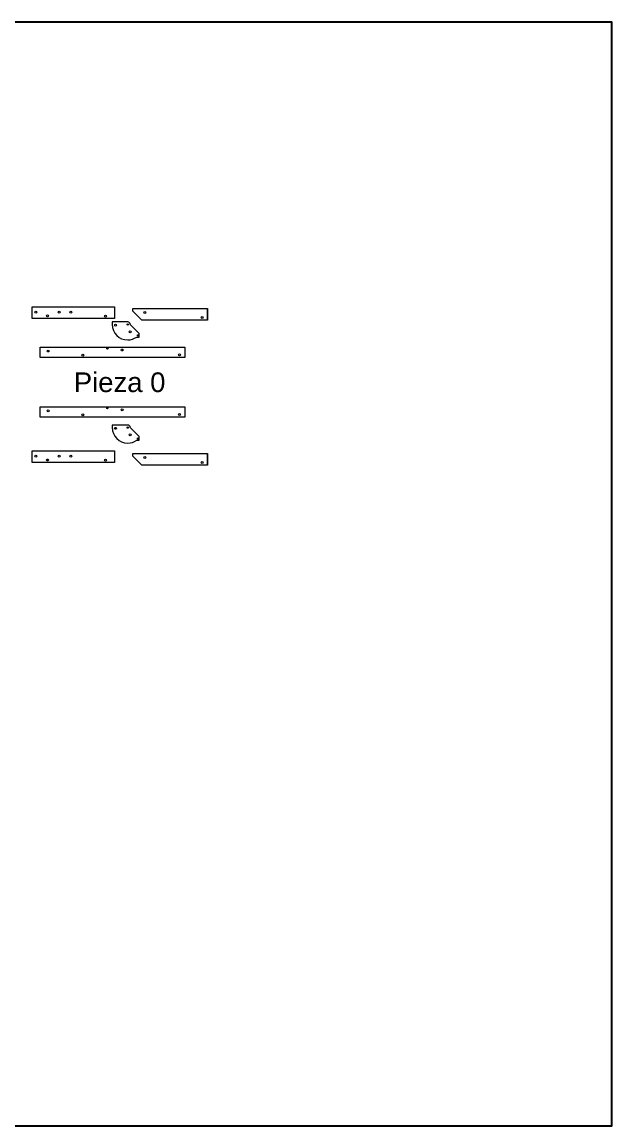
# Model space of a CAD drawing. Header units: millimetres. Extents: x -47944 to 26607, y -7127 to 10342.
# Drawn here: x -13729 to -10827, y -2751 to 2684 of the extents above; entities that cross this region are included whole.
import ezdxf

# ---------------------------------------------------------------- set-up
doc = ezdxf.new("R2010")
doc.units = ezdxf.units.MM
doc.header["$MEASUREMENT"] = 0
doc.layers.add('CORTE', color=5, linetype='Continuous', lineweight=0)
doc.layers.add('MARCADO DE PISTAS', color=1, linetype='Continuous', lineweight=0)
doc.layers.add('PREDETERMINADO', color=7, linetype='Continuous')

# ---------------------------------------------------------------- blocks, each defined once
blk = doc.blocks.new('BLOCK 277')
at = {"layer": 'CORTE', "color": 255, "lineweight": 5}
blk.add_lwpolyline([(11.829, 5.856), (11.2916, 5.856), (10.9931, 5.856), (10.9931, 5.9157), (11.2916, 5.9157), (11.829, 5.9157), (11.829, 5.856)], dxfattribs=at)
blk = doc.blocks.new('BLOCK 278')
at = {"layer": 'CORTE', "color": 255, "lineweight": 5}
blk.add_open_spline([(11.0438, 5.8933), (11.0438, 5.8964), (11.0413, 5.8989), (11.0382, 5.8989), (11.0351, 5.8989), (11.0326, 5.8964), (11.0326, 5.8933), (11.0326, 5.8902), (11.0351, 5.8877), (11.0382, 5.8877), (11.0413, 5.8877), (11.0438, 5.8902), (11.0438, 5.8933), (11.0438, 5.8933), (11.0438, 5.8933), (11.0438, 5.8933)], degree=3, knots=[0, 0, 0, 0, 1, 1, 1, 2, 2, 2, 3, 3, 3, 4, 4, 4, 5, 5, 5, 5], dxfattribs=at)
blk = doc.blocks.new('BLOCK 279')
at = {"layer": 'CORTE', "color": 255, "lineweight": 5}
blk.add_open_spline([(11.0438, 5.8933), (11.0438, 5.8964), (11.0413, 5.8989), (11.0382, 5.8989), (11.0351, 5.8989), (11.0326, 5.8964), (11.0326, 5.8933), (11.0326, 5.8902), (11.0351, 5.8877), (11.0382, 5.8877), (11.0413, 5.8877), (11.0438, 5.8902), (11.0438, 5.8933), (11.0438, 5.8933), (11.0438, 5.8933), (11.0438, 5.8933)], degree=3, knots=[0, 0, 0, 0, 1, 1, 1, 2, 2, 2, 3, 3, 3, 4, 4, 4, 5, 5, 5, 5], dxfattribs=at)
blk = doc.blocks.new('BLOCK 280')
at = {"layer": 'CORTE', "color": 255, "lineweight": 5}
blk.add_open_spline([(11.2443, 5.8693), (11.2443, 5.8724), (11.2418, 5.8749), (11.2387, 5.8749), (11.2356, 5.8749), (11.2331, 5.8724), (11.2331, 5.8693), (11.2331, 5.8662), (11.2356, 5.8637), (11.2387, 5.8637), (11.2418, 5.8637), (11.2443, 5.8662), (11.2443, 5.8693), (11.2443, 5.8693), (11.2443, 5.8693), (11.2443, 5.8693)], degree=3, knots=[0, 0, 0, 0, 1, 1, 1, 2, 2, 2, 3, 3, 3, 4, 4, 4, 5, 5, 5, 5], dxfattribs=at)
blk = doc.blocks.new('BLOCK 281')
at = {"layer": 'CORTE', "color": 255, "lineweight": 5}
blk.add_open_spline([(11.4719, 5.8992), (11.4719, 5.9023), (11.4694, 5.9048), (11.4663, 5.9048), (11.4632, 5.9048), (11.4607, 5.9023), (11.4607, 5.8992), (11.4607, 5.8961), (11.4632, 5.8936), (11.4663, 5.8936), (11.4694, 5.8936), (11.4719, 5.8961), (11.4719, 5.8992), (11.4719, 5.8992), (11.4719, 5.8992), (11.4719, 5.8992)], degree=3, knots=[0, 0, 0, 0, 1, 1, 1, 2, 2, 2, 3, 3, 3, 4, 4, 4, 5, 5, 5, 5], dxfattribs=at)
blk = doc.blocks.new('BLOCK 282')
at = {"layer": 'CORTE', "color": 255, "lineweight": 5}
blk.add_open_spline([(11.804, 5.8712), (11.804, 5.8743), (11.8015, 5.8768), (11.7985, 5.8768), (11.7954, 5.8768), (11.7928, 5.8743), (11.7928, 5.8712), (11.7928, 5.8681), (11.7954, 5.8656), (11.7985, 5.8656), (11.8015, 5.8656), (11.804, 5.8681), (11.804, 5.8712), (11.804, 5.8712), (11.804, 5.8712), (11.804, 5.8712)], degree=3, knots=[0, 0, 0, 0, 1, 1, 1, 2, 2, 2, 3, 3, 3, 4, 4, 4, 5, 5, 5, 5], dxfattribs=at)
blk = doc.blocks.new('BLOCK 283')
at = {"layer": 'CORTE', "color": 255, "lineweight": 5}
blk.add_open_spline([(11.3849, 5.9083), (11.3849, 5.9103), (11.3832, 5.912), (11.3812, 5.912), (11.3791, 5.912), (11.3775, 5.9103), (11.3775, 5.9083), (11.3775, 5.9062), (11.3791, 5.9045), (11.3812, 5.9045), (11.3832, 5.9045), (11.3849, 5.9062), (11.3849, 5.9083)], degree=3, knots=[0, 0, 0, 0, 1, 1, 1, 2, 2, 2, 3, 3, 3, 4, 4, 4, 4], dxfattribs=at)
blk = doc.blocks.new('BLOCK 276')
at = {"layer": 'CORTE'}
for name in ['BLOCK 277', 'BLOCK 278', 'BLOCK 279', 'BLOCK 283', 'BLOCK 281', 'BLOCK 282', 'BLOCK 280']:
    blk.add_blockref(name, (0, 0), dxfattribs=at)
blk = doc.blocks.new('BLOCK 269')
at = {"layer": 'CORTE', "color": 255, "lineweight": 5}
blk.add_open_spline([(11.0438, 6.2243), (11.0438, 6.2274), (11.0413, 6.2299), (11.0382, 6.2299), (11.0351, 6.2299), (11.0326, 6.2274), (11.0326, 6.2243), (11.0326, 6.2212), (11.0351, 6.2187), (11.0382, 6.2187), (11.0413, 6.2187), (11.0438, 6.2212), (11.0438, 6.2243), (11.0438, 6.2243), (11.0438, 6.2243), (11.0438, 6.2243)], degree=3, knots=[0, 0, 0, 0, 1, 1, 1, 2, 2, 2, 3, 3, 3, 4, 4, 4, 5, 5, 5, 5], dxfattribs=at)
blk = doc.blocks.new('BLOCK 270')
at = {"layer": 'CORTE', "color": 255, "lineweight": 5}
blk.add_open_spline([(11.0438, 6.2243), (11.0438, 6.2274), (11.0413, 6.2299), (11.0382, 6.2299), (11.0351, 6.2299), (11.0326, 6.2274), (11.0326, 6.2243), (11.0326, 6.2212), (11.0351, 6.2187), (11.0382, 6.2187), (11.0413, 6.2187), (11.0438, 6.2212), (11.0438, 6.2243), (11.0438, 6.2243), (11.0438, 6.2243), (11.0438, 6.2243)], degree=3, knots=[0, 0, 0, 0, 1, 1, 1, 2, 2, 2, 3, 3, 3, 4, 4, 4, 5, 5, 5, 5], dxfattribs=at)
blk = doc.blocks.new('BLOCK 271')
at = {"layer": 'CORTE', "color": 255, "lineweight": 5}
blk.add_lwpolyline([(10.814, 6.187), (10.814, 6.2542), (11.2909, 6.2542), (11.2909, 6.187), (10.814, 6.187)], dxfattribs=at)
blk = doc.blocks.new('BLOCK 272')
at = {"layer": 'CORTE', "color": 255, "lineweight": 5}
blk.add_open_spline([(10.842, 6.2243), (10.842, 6.2274), (10.8395, 6.23), (10.8363, 6.23), (10.8332, 6.23), (10.8307, 6.2274), (10.8307, 6.2243), (10.8307, 6.2212), (10.8332, 6.2186), (10.8363, 6.2186), (10.8395, 6.2186), (10.842, 6.2212), (10.842, 6.2243), (10.842, 6.2243), (10.842, 6.2243), (10.842, 6.2243)], degree=3, knots=[0, 0, 0, 0, 1, 1, 1, 2, 2, 2, 3, 3, 3, 4, 4, 4, 5, 5, 5, 5], dxfattribs=at)
blk = doc.blocks.new('BLOCK 273')
at = {"layer": 'CORTE', "color": 255, "lineweight": 5}
blk.add_open_spline([(10.9092, 6.2019), (10.9092, 6.2051), (10.9066, 6.2076), (10.9035, 6.2076), (10.9004, 6.2076), (10.8979, 6.2051), (10.8979, 6.2019), (10.8979, 6.1988), (10.9004, 6.1963), (10.9035, 6.1963), (10.9066, 6.1963), (10.9092, 6.1988), (10.9092, 6.2019), (10.9092, 6.2019), (10.9092, 6.2019), (10.9092, 6.2019)], degree=3, knots=[0, 0, 0, 0, 1, 1, 1, 2, 2, 2, 3, 3, 3, 4, 4, 4, 5, 5, 5, 5], dxfattribs=at)
blk = doc.blocks.new('BLOCK 274')
at = {"layer": 'CORTE', "color": 255, "lineweight": 5}
blk.add_open_spline([(10.9764, 6.2243), (10.9764, 6.2274), (10.9738, 6.23), (10.9707, 6.23), (10.9675, 6.23), (10.965, 6.2274), (10.965, 6.2243), (10.965, 6.2212), (10.9675, 6.2186), (10.9707, 6.2186), (10.9738, 6.2186), (10.9764, 6.2212), (10.9764, 6.2243), (10.9764, 6.2243), (10.9764, 6.2243), (10.9764, 6.2243)], degree=3, knots=[0, 0, 0, 0, 1, 1, 1, 2, 2, 2, 3, 3, 3, 4, 4, 4, 5, 5, 5, 5], dxfattribs=at)
blk = doc.blocks.new('BLOCK 275')
at = {"layer": 'CORTE', "color": 255, "lineweight": 5}
blk.add_open_spline([(11.2443, 6.2003), (11.2443, 6.2034), (11.2418, 6.2059), (11.2387, 6.2059), (11.2356, 6.2059), (11.2331, 6.2034), (11.2331, 6.2003), (11.2331, 6.1972), (11.2356, 6.1947), (11.2387, 6.1947), (11.2418, 6.1947), (11.2443, 6.1972), (11.2443, 6.2003), (11.2443, 6.2003), (11.2443, 6.2003), (11.2443, 6.2003)], degree=3, knots=[0, 0, 0, 0, 1, 1, 1, 2, 2, 2, 3, 3, 3, 4, 4, 4, 5, 5, 5, 5], dxfattribs=at)
blk = doc.blocks.new('BLOCK 268')
at = {"layer": 'CORTE'}
for name in ['BLOCK 271', 'BLOCK 272', 'BLOCK 273', 'BLOCK 274', 'BLOCK 269', 'BLOCK 270', 'BLOCK 275']:
    blk.add_blockref(name, (0, 0), dxfattribs=at)
blk = doc.blocks.new('BLOCK 252')
at = {"layer": 'CORTE', "color": 255, "lineweight": 5}
blk.add_open_spline([(11.829, 6.2467), (11.829, 6.2467), (11.829, 6.187), (11.829, 6.187), (11.829, 6.187), (11.829, 6.2542), (11.829, 6.2542), (11.829, 6.2542), (11.829, 6.187), (11.829, 6.187), (11.829, 6.187), (11.4484, 6.187), (11.4484, 6.187), (11.4484, 6.187), (11.3971, 6.2383), (11.3971, 6.2383), (11.3971, 6.2383), (11.3971, 6.2542), (11.3971, 6.2542), (11.3971, 6.2542), (11.829, 6.2542), (11.829, 6.2542)], degree=3, knots=[0, 0, 0, 0, 1, 1, 1, 2, 2, 2, 3, 3, 3, 4, 4, 4, 5, 5, 5, 6, 6, 6, 7, 7, 7, 7], dxfattribs=at)
blk = doc.blocks.new('BLOCK 253')
at = {"layer": 'CORTE', "color": 255, "lineweight": 5}
blk.add_open_spline([(11.4719, 6.2302), (11.4719, 6.2332), (11.4694, 6.2358), (11.4663, 6.2358), (11.4632, 6.2358), (11.4607, 6.2332), (11.4607, 6.2302), (11.4607, 6.2271), (11.4632, 6.2246), (11.4663, 6.2246), (11.4694, 6.2246), (11.4719, 6.2271), (11.4719, 6.2302), (11.4719, 6.2302), (11.4719, 6.2302), (11.4719, 6.2302)], degree=3, knots=[0, 0, 0, 0, 1, 1, 1, 2, 2, 2, 3, 3, 3, 4, 4, 4, 5, 5, 5, 5], dxfattribs=at)
blk = doc.blocks.new('BLOCK 254')
at = {"layer": 'CORTE', "color": 255, "lineweight": 5}
blk.add_open_spline([(11.804, 6.2022), (11.804, 6.2053), (11.8015, 6.2078), (11.7985, 6.2078), (11.7954, 6.2078), (11.7928, 6.2053), (11.7928, 6.2022), (11.7928, 6.1991), (11.7954, 6.1966), (11.7985, 6.1966), (11.8015, 6.1966), (11.804, 6.1991), (11.804, 6.2022), (11.804, 6.2022), (11.804, 6.2022), (11.804, 6.2022)], degree=3, knots=[0, 0, 0, 0, 1, 1, 1, 2, 2, 2, 3, 3, 3, 4, 4, 4, 5, 5, 5, 5], dxfattribs=at)
blk = doc.blocks.new('BLOCK 251')
at = {"layer": 'CORTE'}
for name in ['BLOCK 252', 'BLOCK 253', 'BLOCK 254']:
    blk.add_blockref(name, (0, 0), dxfattribs=at)
blk = doc.blocks.new('BLOCK 257')
at = {"layer": 'CORTE', "color": 255, "lineweight": 5}
blk.add_open_spline([(11.2916, 6.0839), (11.2916, 6.0344), (11.3317, 5.9944), (11.3812, 5.9944), (11.3999, 5.9944), (11.4182, 6.0002), (11.4334, 6.0112)], degree=3, knots=[0, 0, 0, 0, 1, 1, 1, 2, 2, 2, 2], dxfattribs=at)
blk = doc.blocks.new('BLOCK 258')
at = {"layer": 'CORTE', "color": 255, "lineweight": 5}
blk.add_lwpolyline([(11.2916, 6.0988), (11.2916, 6.0839)], dxfattribs=at)
blk = doc.blocks.new('BLOCK 259')
at = {"layer": 'CORTE', "color": 255, "lineweight": 5}
blk.add_lwpolyline([(11.3812, 6.0988), (11.2916, 6.0988)], dxfattribs=at)
blk = doc.blocks.new('BLOCK 260')
at = {"layer": 'CORTE', "color": 255, "lineweight": 5}
blk.add_open_spline([(11.3961, 6.0839), (11.3961, 6.0922), (11.3894, 6.0988), (11.3812, 6.0988)], degree=3, dxfattribs=at)
blk = doc.blocks.new('BLOCK 261')
at = {"layer": 'CORTE', "color": 255, "lineweight": 5}
blk.add_lwpolyline([(11.4484, 6.0317), (11.3961, 6.0839)], dxfattribs=at)
blk = doc.blocks.new('BLOCK 262')
at = {"layer": 'CORTE', "color": 255, "lineweight": 5}
blk.add_open_spline([(11.3849, 6.0839), (11.3849, 6.086), (11.3832, 6.0876), (11.3812, 6.0876), (11.3791, 6.0876), (11.3775, 6.086), (11.3775, 6.0839), (11.3775, 6.0818), (11.3791, 6.0802), (11.3812, 6.0802), (11.3832, 6.0802), (11.3849, 6.0818), (11.3849, 6.0839)], degree=3, knots=[0, 0, 0, 0, 1, 1, 1, 2, 2, 2, 3, 3, 3, 4, 4, 4, 4], dxfattribs=at)
blk = doc.blocks.new('BLOCK 263')
at = {"layer": 'CORTE', "color": 255, "lineweight": 5}
blk.add_open_spline([(11.4446, 6.0206), (11.4446, 6.0226), (11.4429, 6.0243), (11.4409, 6.0243), (11.4388, 6.0243), (11.4371, 6.0226), (11.4371, 6.0206), (11.4371, 6.0185), (11.4388, 6.0168), (11.4409, 6.0168), (11.4429, 6.0168), (11.4446, 6.0185), (11.4446, 6.0206), (11.4446, 6.0206), (11.4446, 6.0206), (11.4446, 6.0206)], degree=3, knots=[0, 0, 0, 0, 1, 1, 1, 2, 2, 2, 3, 3, 3, 4, 4, 4, 5, 5, 5, 5], dxfattribs=at)
blk = doc.blocks.new('BLOCK 264')
at = {"layer": 'CORTE', "color": 255, "lineweight": 5}
blk.add_lwpolyline([(11.4334, 6.0112), (11.4484, 6.0112)], dxfattribs=at)
blk = doc.blocks.new('BLOCK 265')
at = {"layer": 'CORTE', "color": 255, "lineweight": 5}
blk.add_lwpolyline([(11.4484, 6.0112), (11.4484, 6.0317)], dxfattribs=at)
blk = doc.blocks.new('BLOCK 256')
at = {"layer": 'CORTE'}
for name in ['BLOCK 258', 'BLOCK 259', 'BLOCK 257', 'BLOCK 262', 'BLOCK 260', 'BLOCK 261', 'BLOCK 264', 'BLOCK 263', 'BLOCK 265']:
    blk.add_blockref(name, (0, 0), dxfattribs=at)
blk = doc.blocks.new('BLOCK 266')
at = {"layer": 'CORTE', "color": 255, "lineweight": 5}
blk.add_open_spline([(11.3161, 6.0797), (11.3161, 6.0828), (11.3136, 6.0853), (11.3105, 6.0853), (11.3075, 6.0853), (11.3049, 6.0828), (11.3049, 6.0797), (11.3049, 6.0766), (11.3075, 6.0741), (11.3105, 6.0741), (11.3136, 6.0741), (11.3161, 6.0766), (11.3161, 6.0797), (11.3161, 6.0797), (11.3161, 6.0797), (11.3161, 6.0797)], degree=3, knots=[0, 0, 0, 0, 1, 1, 1, 2, 2, 2, 3, 3, 3, 4, 4, 4, 5, 5, 5, 5], dxfattribs=at)
blk = doc.blocks.new('BLOCK 267')
at = {"layer": 'CORTE', "color": 255, "lineweight": 5}
blk.add_open_spline([(11.401, 6.0417), (11.401, 6.0448), (11.3985, 6.0473), (11.3954, 6.0473), (11.3923, 6.0473), (11.3898, 6.0448), (11.3898, 6.0417), (11.3898, 6.0386), (11.3923, 6.0361), (11.3954, 6.0361), (11.3985, 6.0361), (11.401, 6.0386), (11.401, 6.0417), (11.401, 6.0417), (11.401, 6.0417), (11.401, 6.0417)], degree=3, knots=[0, 0, 0, 0, 1, 1, 1, 2, 2, 2, 3, 3, 3, 4, 4, 4, 5, 5, 5, 5], dxfattribs=at)
blk = doc.blocks.new('BLOCK 255')
at = {"layer": 'CORTE'}
for name in ['BLOCK 256', 'BLOCK 266', 'BLOCK 267']:
    blk.add_blockref(name, (0, 0), dxfattribs=at)

msp = doc.modelspace()

# ---------------------------------------------------------------- linework, layer by layer
at = {"layer": 'PREDETERMINADO'}
msp.add_lwpolyline([(-30257.544, -2751.032), (-10827.117, -2751.032), (-10827.117, 2683.576), (-30257.544, 2683.576), (-30257.544, -2751.032)], dxfattribs=at)

# ---------------------------------------------------------------- block references
at = {"layer": 'CORTE', "xscale": 850.8300860965765, "yscale": 850.8300860965765, "zscale": 850.8300860965765}
for name, p in [('BLOCK 268', (-22880.772, -4040.044)), ('BLOCK 251', (-22880.772, -4047.332)), ('BLOCK 255', (-22892.918, -3981.745)), ('BLOCK 276', (-22992.512, -3950.167)), ('BLOCK 276', (-22992.512, -4244.091)), ('BLOCK 255', (-22892.918, -4489.432)), ('BLOCK 268', (-22880.772, -4749.348)), ('BLOCK 251', (-22880.772, -4761.494))]:
    msp.add_blockref(name, p, dxfattribs=at)

# ---------------------------------------------------------------- texts
at = {"layer": 'MARCADO DE PISTAS', "insert": (-13474.483, 860.559), "char_height": 96.75876, "width": 527.51008, "attachment_point": 7, "line_spacing_factor": 0.963855}
msp.add_mtext('\\fArial;Pieza 0\\P', dxfattribs=at)

doc.saveas('drawing.dxf')
